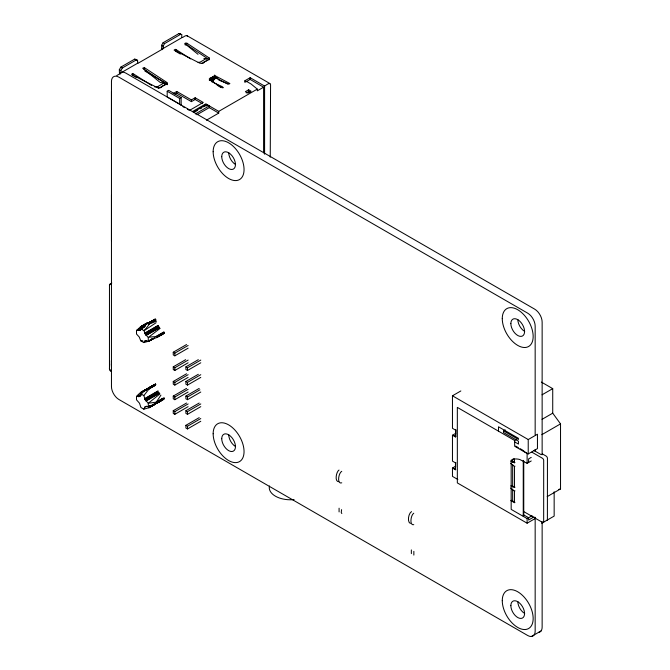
<?xml version="1.0" encoding="UTF-8"?>
<svg xmlns="http://www.w3.org/2000/svg" width="670" height="670" viewBox="0 0 670 670"><rect width="100%" height="100%" fill="white"/><g stroke="black" fill="none" stroke-linecap="round" stroke-linejoin="round"><path stroke-width="1" d="M110.734 371.205L109.47 369.019L109.47 284.959L111.815 283.025M111.463 240.639L111.463 218.035M111.463 217.8L111.463 195.179M111.463 137.04L111.463 114.428M111.463 114.193L111.463 91.572M181.151 105.048L181.151 97.56L168.689 90.366L167.19 91.229L167.19 96.983L179.652 104.185L179.652 98.423L181.151 97.56M263.595 152.886L263.595 87.201L250.136 79.428L245.79 81.941M264.591 154.209L264.591 86.053C265.739 85.693 269.851 81.505 270.571 84.671L270.245 157.165M547.181 496.629L560.53 488.924L560.53 423.884L552.725 413.172L552.725 388.642L541.335 382.059M554.157 491.78L554.157 516.093L541.695 523.287M110.366 370.937L109.47 369.019L109.637 360.653M185.188 44.99L185.247 43.223L186.88 43.198L209.241 57.972L209.392 59.462L203.663 62.235L204.157 62.519L202.91 63.24L200.02 63.298L174.091 50.091L175.255 49.32L176.135 49.63L190.64 58.868M109.47 369.019L109.654 363.852M206.042 105.81L206.218 104.151L205.271 104.185L192.357 111.639M145.507 325.612L136.504 330.469L139.762 330.469L140.943 328.928C148.606 321.298 153.648 320.243 144.017 330.704L145.549 334.506L148.279 337.479L148.279 341.038L145.013 341.038L143.841 342.579L140.759 340.804L139.234 337.002L136.504 334.029L136.504 330.469L140.574 326.793L146.697 323.275M142.685 391.9C140.424 392.461 138.749 393.818 136.504 396.472L136.504 399.822L139.502 403.214L140.943 407.502L143.841 409.177L149.092 407.678L155.515 403.993M212.608 77.058L213.931 76.003L215.891 76.112L229.877 83.549L228.989 84.11L219.082 80.258L216.82 77.67L212.239 80.308L211.494 81.296L211.888 81.841M120.223 74.06L119.411 72.435L119.335 69.705L120.835 67.117L134.687 59.111L137.434 60.015L137.928 63.34L163.304 48.642L163.103 46.163L164.602 43.575L180.548 34.363L181.796 34.404C181.168 41.096 183.99 34.873 186.997 35.678L269.993 83.599M116.798 75.543L121.036 73.038L120.835 70.568L122.325 67.98L136.186 59.973M140.868 327.178L140.683 326.726L147.626 322.722M162.492 49.655L161.679 48.031L161.612 45.3L163.103 42.712L179.058 33.5L180.297 33.542L180.548 34.363L179.058 33.5M148.279 341.038L156.428 337.613L156.889 336.273L163.907 332.22M339.087 508.195L339.087 511.913M341.583 509.635L341.248 512.483L341.826 513.555M411.355 549.919L411.355 553.638M413.851 551.36L413.851 555.078M154.427 384.572L148.028 388.282L140.943 393.91L139.687 396.439L136.504 396.472L141.923 393.751M143.841 409.177L145.273 406.539L148.279 406.615L156.889 403.198L156.889 402.059L162.944 398.407M154.217 384.748L148.028 388.282L149.092 388.893L149.435 387.897L148.38 388.064L149.092 388.893L143.841 395.585L145.273 399.889L148.279 403.265L148.279 406.615L149.946 405.517M143.841 342.579L149.092 341.089L153.07 338.719M164.033 398.859L156.286 403.466L156.286 402.109L160.926 395.141M163.053 399.596L157.14 403.055L164.033 398.734M157.207 337.228L164.024 333.049M216.008 78.691L216.82 77.67M212.775 78.407L213.931 77.728L215.891 77.837L227.901 84.186M455.449 436.949L455.801 429.654L455.801 436.555L455.449 436.949L452.459 435.224L452.459 461.128L455.449 462.853L455.449 469.762L452.459 468.037L452.459 476.378L457.836 479.486M455.449 462.853L455.801 462.459L455.449 469.762M209.308 80.392L210.816 79.663L213.001 79.864L212.633 77.259M149.284 407.595L155.582 403.926M159.937 393.91L148.279 403.265L156.889 402.059L157.76 402.477M160.147 328.325L148.279 337.479C154.427 336.005 159.477 337.722 164.008 333.158M339.012 470.055C336.03 471.906 334.539 482.099 338.769 481.638M413.767 513.22C410.735 515.004 409.286 525.883 413.767 524.694M148.849 407.762L155.599 403.131M341.75 471.328C338.392 472.995 336.826 484.611 341.75 482.836M411.522 511.612C408.323 513.513 407.092 522.089 410.35 523.471M156.143 322.714L144.017 330.704L140.943 328.928L145.239 326.307M142.744 328.35L139.36 330.511L142.023 328.978M163.974 398.608L157.609 402.176L164.225 398.122M146.73 389.262L140.918 392.754L147.199 389.086M141.705 326.684L143.363 325.687M145.03 324.682L146.697 323.685M140.876 392.938L142.542 391.942M144.201 390.945L146.697 389.454M155.683 319.64L149.435 322.915M164.024 332.814L157.76 336.524L164.041 332.948M164.234 332.387L157.542 336.34L163.438 333.015M155.658 384.22L149.435 387.897L155.767 384.304M144.176 391.138L146.688 389.655M157.358 402.084L164.125 398.089M163.447 399.278L157.542 402.771L163.849 399.161M141.814 326.474L144.511 324.9M155.164 319.255L149.142 322.781L155.256 319.272M153.003 338.643L149.452 340.821L154.536 337.915L149.402 340.904M157.4 337.077L164.234 333.082M140.918 392.595L147.216 388.901L140.876 392.519M155.339 319.28L149.31 322.798L155.432 319.33M157.567 336.96L163.455 333.526M155.775 384.379L149.452 388.072L155.381 384.764M157.609 402.176L163.455 398.759M151.73 405.702L150.03 406.69L151.78 405.71M155.122 403.717L153.43 404.705L155.239 403.742M155.934 403.709L149.092 407.678C147.358 406.665 154.653 405.61 155.331 403.784M157.659 402.628L163.505 399.211M140.315 326.993L147.484 322.831M154.954 319.297L148.857 322.848L155.038 319.288M149.31 323.526L155.616 319.858M150.097 340.067L152.785 338.501M140.239 392.846L147.475 388.642M155.256 384.136L148.966 387.804L154.862 384.421M155.448 384.128L149.184 387.779L155.557 384.17M155.398 403.893L149.377 407.26M146.73 389.052L140.817 392.478L147.174 388.851M120.885 72.888L137.735 63.156M163.153 48.483L182.098 37.545M154.711 86.974L157.71 86.606L164.117 82.904L164.812 84.847L159.401 87.971M207.181 60.384L206.494 58.449L200.079 62.151L198.077 62.385M201.77 63.508L206.276 60.903M173.17 93.532L176.763 91.463L191.411 99.914L195.146 97.761L203.278 102.451L190.196 110.006M174.97 94.227L176.763 93.189L191.411 101.639L195.146 99.487L202.374 103.657M212.239 80.308L214.325 82.996L222.474 86.773L223.303 87.711L222.164 87.778L209.71 79.956C207.775 78.231 212.047 77.67 212.658 76.874M211.486 79.646L211.486 77.921L212.692 77.452M214.207 79.73L211.494 81.296L213.856 82.536M179.652 104.185L181.587 105.584M244.927 82.444L244.927 80.718L250.136 77.703L264.591 86.053M193.354 112.217L206.477 104.461L209.266 105.91L209.266 107.636L196.947 114.746M195.146 111.756L197.684 110.29M200.213 108.833L201.896 107.853M203.588 106.882L205.271 105.91L205.271 104.185M195.305 113.967L209.266 105.91M248.645 89.788L245.404 91.664L247.892 93.105L251.133 91.229L248.645 89.788L248.645 91.522L246.208 92.921M206.31 105.927L206.218 104.151L218.73 111.379L257.297 89.11L251.133 84.035L246.644 81.447L245.153 81.397L244.927 80.718M206.419 120.215L218.73 113.104L218.73 111.379M263.595 87.201L257.297 90.835L257.297 89.11M109.562 284.449L111.354 283.418M109.486 284.683L111.279 283.644M109.47 284.959L111.254 283.921M141.772 326.659L143.581 325.612M155.13 319.18L148.397 323.074L154.661 319.506M156.571 321.148L148.941 324.129L147.676 323.568L154.737 319.498M144.82 333.065L158.103 325.394M144.938 333.359L158.22 325.695M145.063 333.668L158.355 325.997M145.206 333.953L158.497 326.282M145.373 334.238L158.664 326.566M145.549 334.506L158.832 326.834M145.733 334.782L159.024 327.111M145.934 335.017L159.217 327.345M159.443 327.588L146.152 335.26L159.611 327.764M144.176 341.809L146.06 340.603M163.899 331.926L156.286 336.323L156.428 337.613L156.981 337.353L156.889 336.273M157.659 336.415L163.983 332.764M156.428 337.613L164.184 333.166M188.128 348.166L174.837 355.837L173.254 354.924L173.254 352.219L186.545 344.548M173.254 352.219L174.837 353.132L188.128 345.46M188.128 362.788L174.837 370.46L173.254 369.547L173.254 366.842L185.657 359.673M173.254 366.842L174.837 367.755L188.128 360.083M144.494 390.853L147.199 389.295M200.791 362.788L187.5 370.46L185.908 369.547L185.908 366.842L198.32 359.673M155.365 384.865L149.41 388.298L155.44 384.99M185.908 366.842L187.5 367.755L200.791 360.083M138.665 396.715L141.32 395.183M138.899 396.724L140.667 395.702M188.128 377.403L174.837 385.083L173.254 384.161L173.254 381.456L186.545 373.785M144.72 398.591L158.003 390.92M144.82 398.91L158.103 391.238M144.946 399.236L157.35 392.076M145.097 399.563L157.5 392.411M173.254 381.456L174.837 382.377L188.128 374.697M145.273 399.889L158.564 392.218M145.457 400.191L158.74 392.519M145.666 400.484L158.949 392.813M145.884 400.76L159.167 393.089M146.11 401.02L159.401 393.349M200.791 377.403L187.5 385.083L185.908 384.161L185.908 381.456L198.32 374.296M144.72 407.184L146.487 406.162M185.908 381.456L187.5 382.377L200.791 374.697M156.286 402.109L163.053 398.206M157.735 402.285L164.024 398.65M188.128 392.025L174.837 399.697L173.254 398.784L173.254 396.079L186.545 388.407M173.254 396.079L174.837 396.992L188.128 389.32M200.791 392.025L187.5 399.697L185.908 398.784L185.908 396.079L199.199 388.407M185.908 396.079L187.5 396.992L199.903 389.831M188.128 406.648L174.837 414.32L173.254 413.407L173.254 410.702L186.545 403.022M173.254 410.702L174.837 411.615L188.128 403.943M200.791 406.648L187.5 414.32L185.908 413.407L185.908 410.702L199.199 403.022M185.908 410.702L187.5 411.615L200.791 403.943M200.791 421.262L187.5 428.942L185.908 428.021L185.908 425.316L199.199 417.644M185.908 425.316L187.5 426.237L200.791 418.557M455.449 430.048L452.459 428.314L452.459 395.794L460.843 390.953M452.459 435.224L455.751 433.322M542.047 394.806L552.725 388.642M514.811 441.974L518.438 444.068L518.438 441.187L503.48 432.552L503.48 430.827L505.188 429.839M452.459 468.037L455.751 466.136M542.047 419.336L552.725 413.172M534.744 517.265L534.744 518.798L527.114 523.203L457.334 482.911L457.334 407.394L514.652 440.492L516.352 439.512M452.459 395.794L528.228 439.545L537.449 434.219L537.449 448.607L528.228 453.933L523.245 451.052L523.756 450.759M541.837 434.679L560.53 423.884M510.833 461.186L514.459 462.786L514.97 462.484L511.344 460.893M510.833 485.909L514.459 487.5L514.459 466.454L514.97 466.153M531.243 457.384L528.613 458.9L528.613 462.476M532.114 515.707L527.114 518.597L511.168 509.384L511.168 460.173A26.398 15.242 60 0 1 519.912 459.553L527.114 463.339L531.243 460.96M514.459 487.5L514.97 487.207L511.344 485.608M511.344 500.281L514.97 502.374L514.459 502.676L514.459 491.169L514.97 490.876M533.864 516.997L528.613 520.037L528.613 517.734L523.295 514.66M531.427 636.5L541.142 630.889M149.452 323.066L155.591 319.54M140.507 392.603L146.697 389.052M157.358 402.904L163.279 399.496M144.385 341.457L146.161 340.452M144.276 341.625L146.043 340.62M149.829 406.64L151.562 405.651M153.288 404.672L155.013 403.692M146.655 323.359L140.767 326.7L147.199 323.225M149.284 388.575L155.373 385.116M156.889 402.059L163.949 398.081M156.026 319.959L149.15 323.811L148.045 323.292L148.941 324.129M150.114 340.084L152.844 338.543M149.092 388.893L155.339 385.392M140.943 328.928L144.594 326.935M147.676 323.568L154.636 320.101M161.889 48.675L163.103 48.29M119.62 73.08L120.835 72.695M558.713 489.452L560.53 488.924M110.24 284.055L110.734 284.222M210.816 77.938L211.151 79.63M203.873 58.591L206.494 58.449M164.117 82.904L160.339 82.578L142.71 68.256L144.192 67.511L166.872 82.435L167.023 83.926L161.286 86.698L161.788 86.983L160.54 87.703L157.651 87.762L131.973 74.805L131.889 74.035L133.766 74.094L151.688 85.509M140.759 340.804L142.769 340.712M211.82 77.954L213.001 78.139M133.766 75.819L132.677 75.509L132.367 73.817L132.367 75.543M175.255 51.046L180.364 54.052M143.991 69.194L167.224 84.73M248.645 91.522L250.304 92.477M163.103 42.712L164.602 43.575M161.612 45.3L163.103 46.163M134.687 59.111L137.685 60.836M209.266 107.636L218.73 113.104M144.896 71.045L167.215 83.934M167.19 91.229L179.652 98.423M120.835 67.117L122.325 67.98M119.335 69.705L120.835 70.568M182.835 106.597L184.644 107.636M187.349 109.202L189.158 110.248M503.48 430.827L518.438 439.461L518.438 438.314L498.497 426.798L498.497 431.597M533.965 450.491L541.209 454.67L542.457 453.95L546.368 456.211A1.926 1.114 60 0 1 547.44 458.364L547.398 520.079A1.583 0.913 60 0 1 546.368 520.322M531.854 452.149L542.625 458.364A1.926 1.114 60 0 1 543.697 460.34L543.663 522.24A1.583 0.913 60 0 1 542.625 522.474L523.906 511.679M515.599 446.044L518.32 447.619M520.129 448.666L522.851 450.232M453.967 435.5L455.801 436.555M510.833 500.582L514.459 502.676M453.967 468.313L455.801 469.369M147.676 388.558L148.849 389.228L148.028 388.282M140.943 393.91L143.841 395.585M217.114 85.124L220.597 87.318M134.611 76.363L136.303 77.435M186.997 35.678L187.55 36.54M510.624 463.355L514.459 466.454M510.624 488.07L514.459 491.169M198.035 54.32L185.288 43.994L185.247 43.223L185.397 44.865M212.692 79.177L213.001 79.864M157.71 86.606L158.497 88.49M542.139 454.771L542.139 322.086A10.578 6.105 60 0 0 534.66 309.138L125.918 73.147A10.578 6.105 60 0 0 119.444 73.725M542.139 521.637L542.139 627.154A10.578 6.105 60 0 1 538.404 632.472M535.163 434.771L535.163 326.123A10.578 6.105 60 0 0 527.684 313.166L118.933 77.176A10.578 6.105 60 0 0 111.463 81.497L111.463 386.557A10.578 6.105 60 0 0 118.933 399.513L527.684 635.495A10.578 6.105 60 0 0 535.163 631.182L535.163 517.307M535.163 449.394L535.163 451.488M528.228 439.545L528.228 453.933M527.114 463.339L527.114 453.439L514.652 446.245L514.652 440.492M527.114 518.597L527.114 523.203M523.756 461.128L523.756 516.076M523.245 460.365L523.245 516.21M514.459 458.942L514.459 462.786M512.659 462.384L512.659 459.31A26.398 15.242 60 0 1 513.731 458.791M512.659 464.436L512.659 486.99M512.659 489.041L512.659 501.344M250.136 77.703L250.136 79.428M214.936 75.911L214.936 77.645M214.693 75.04L214.693 78.088M214.593 75.911L214.593 77.645M209.241 57.972L209.241 59.697L186.88 44.924L186.88 43.198M195.146 97.761L195.146 99.487M191.411 99.914L191.411 101.639M187.5 367.755L187.5 370.46M187.5 382.377L187.5 385.083M187.5 396.992L187.5 399.697M187.5 411.615L187.5 414.32M187.5 426.237L187.5 428.942M176.763 91.463L176.763 93.189M175.808 49.463L175.808 51.196M174.837 353.132L174.837 355.837M174.837 367.755L174.837 370.46M174.837 382.377L174.837 385.083M174.837 396.992L174.837 399.697M174.837 411.615L174.837 414.32M166.872 82.435L166.872 84.16M144.511 67.662L144.511 69.387M133.43 73.926L133.43 75.66M524.694 613.486A9.69 5.595 60 0 1 517.843 601.61M235.58 446.563A9.69 5.595 60 0 1 228.73 434.696M524.694 331.441A9.69 5.595 60 0 1 517.843 319.573M235.58 164.527A9.69 5.595 60 0 1 228.73 152.651M294.088 499.594A21.147 12.211 0 0 1 269.441 485.976M510.858 605.638A9.69 5.595 60 0 0 521.143 618.427A9.69 5.595 60 0 0 521.143 604.725A9.69 5.595 60 0 0 510.858 605.638M221.745 438.724A9.69 5.595 60 0 0 232.029 451.513A9.69 5.595 60 0 0 232.029 437.803A9.69 5.595 60 0 0 221.745 438.724M502.266 600.672A21.85 12.621 60 0 0 525.439 629.507A21.85 12.621 60 0 0 525.439 598.603A21.85 12.621 60 0 0 502.266 600.672M213.152 433.758A21.85 12.621 60 0 0 236.326 462.593A21.85 12.621 60 0 0 236.326 431.689A21.85 12.621 60 0 0 213.152 433.758M213.152 151.721A21.85 12.621 60 0 0 236.326 180.557A21.85 12.621 60 0 0 236.326 149.645A21.85 12.621 60 0 0 213.152 151.721M502.266 318.635A21.85 12.621 60 0 0 525.439 347.47A21.85 12.621 60 0 0 525.439 316.567A21.85 12.621 60 0 0 502.266 318.635M221.745 156.68A9.69 5.595 60 0 0 232.029 169.468A9.69 5.595 60 0 0 232.029 155.767A9.69 5.595 60 0 0 221.745 156.68M510.858 323.602A9.69 5.595 60 0 0 521.143 336.39A9.69 5.595 60 0 0 521.143 322.68A9.69 5.595 60 0 0 510.858 323.602"/></g></svg>
